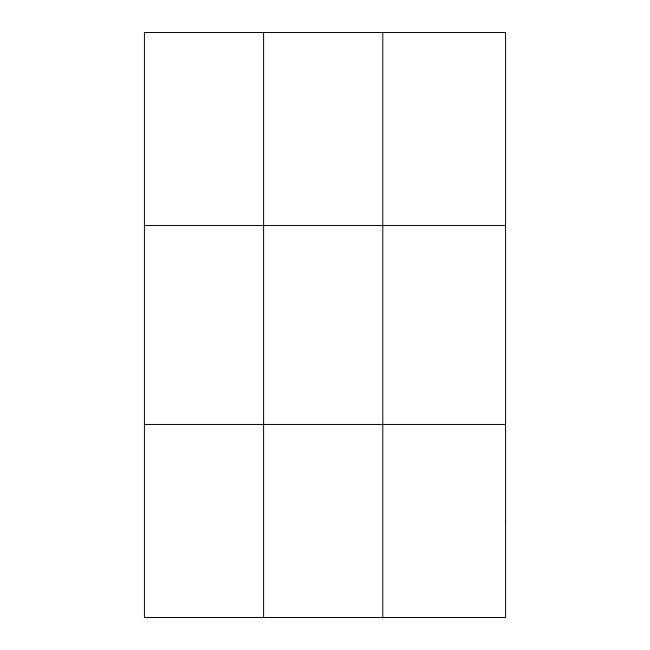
<?xml version="1.0" encoding="UTF-8"?>
<svg xmlns="http://www.w3.org/2000/svg" width="650" height="650" viewBox="0 0 650 650"><rect width="100%" height="100%" fill="white"/><g stroke="black" fill="none" stroke-linecap="round" stroke-linejoin="round"><path stroke-width="0.97" d="M263.599 617.5L263.599 32.5M382.785 617.5L382.785 32.5M144.414 225.55L505.586 225.55M144.414 424.45L505.586 424.45M505.586 520.975L505.586 617.5L144.414 617.5L144.414 32.5L505.586 32.5L505.586 520.975"/></g></svg>
